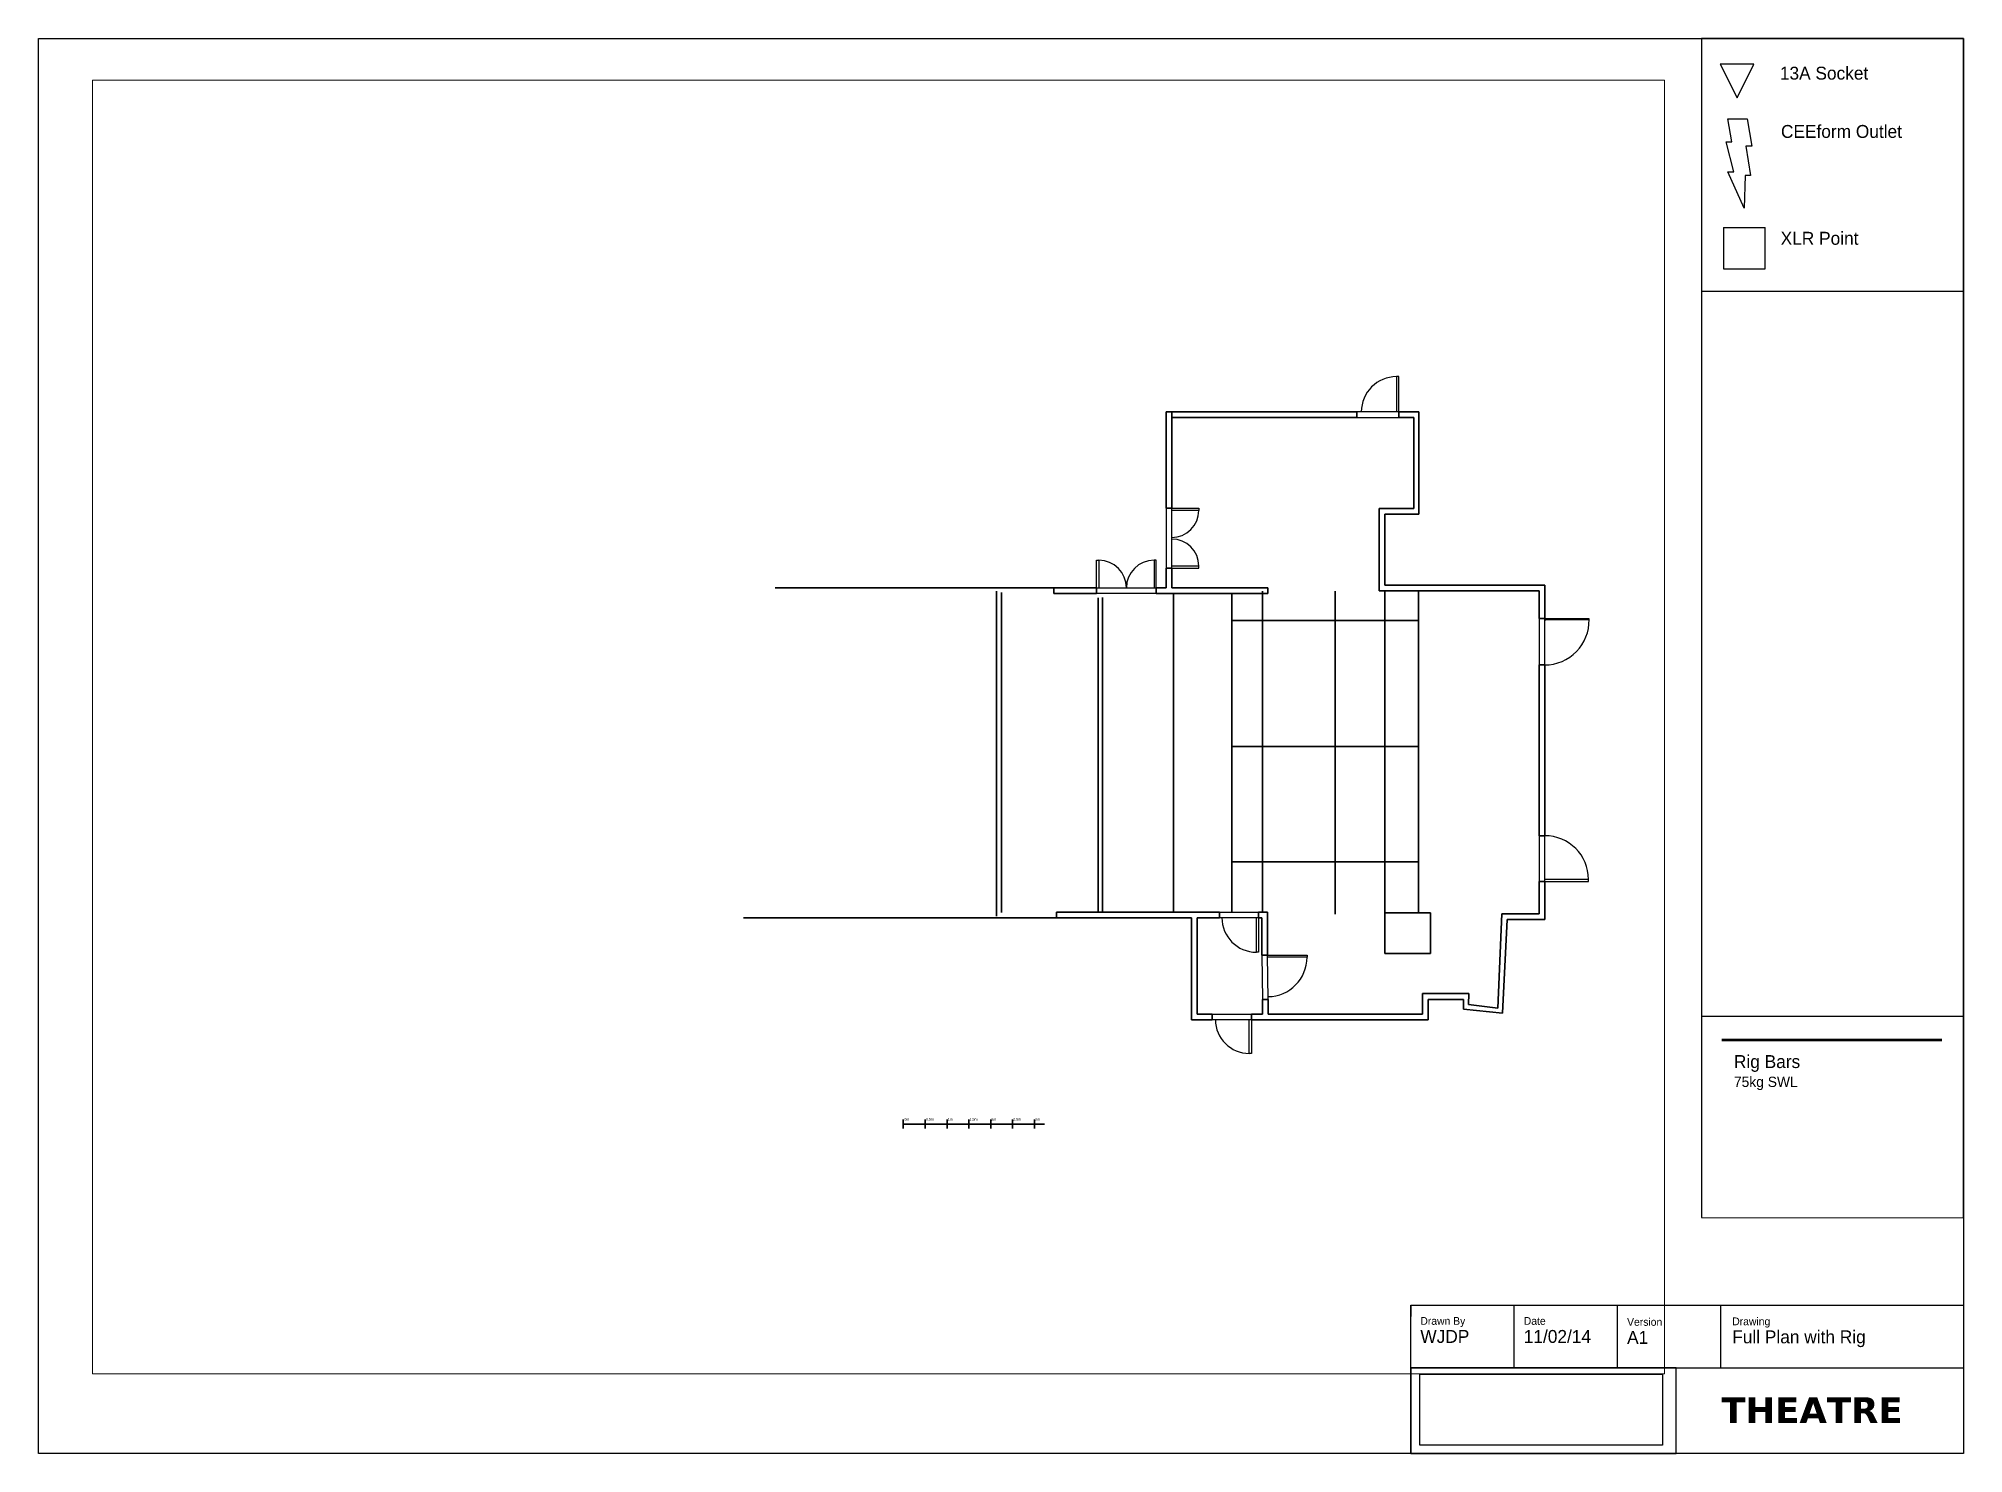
# Paper-space layout 'Print' of a CAD drawing. Header units: millimetres. Extents: x 4 to 376, y 5 to 279.
# The model-space entities are those that its viewports show. They can reach past a viewport. Long polylines and large blocks are cut down to what shows.
import ezdxf

# ---------------------------------------------------------------- set-up
doc = ezdxf.new("R2010")
doc.units = ezdxf.units.MM
doc.linetypes.add('ACAD_ISO02W100', pattern=[15, 12, -3])
doc.layers.get('0').update_dxf_attribs({"color": 255, "lineweight": 30})
for name, color, linetype, lineweight in [('Curtain Track', 104, 'ACAD_ISO02W100', 30), ('DWG Frame', 7, 'Continuous', 0), ('Rig', 30, 'Continuous', 30), ('SCALE', 230, 'Continuous', 30)]:
    doc.layers.add(name, color=color, linetype=linetype, lineweight=lineweight)
for name, color, linetype in [('Doors', 16, 'Continuous'), ('FRAME', 7, 'Continuous'), ('Key', 18, 'Continuous'), ('TEXT', 5, 'Continuous')]:
    doc.layers.add(name, color=color, linetype=linetype)
picture_1 = doc.add_image_def('image1.png', size_in_pixel=(400, 117))

msp = doc.modelspace()

# ---------------------------------------------------------------- linework, layer by layer
for p, q in [((1524.4, 1515.2), (1087.4, 1515.2)), ((1087.4, 1515.2), (1087.4, 1294.5)), ((1100.4, 1294.5), (1100.4, 1515.2)), ((1100.4, 1515.2), (1100.4, 1502.2)), ((1100.4, 1502.2), (1524.4, 1502.2)), ((1524.4, 1515.2), (1524.4, 1502.2)), ((1666.6, 1515.2), (1620.2, 1515.2)), ((1620.2, 1515.2), (1620.2, 1502.2)), ((1620.2, 1502.2), (1655, 1502.2)), ((1655, 1502.2), (1655, 1294)), ((1666.6, 1281), (1666.6, 1515.2)), ((1087.4, 1294.5), (1100.4, 1294.5)), ((1655, 1294), (1575.7, 1294)), ((1575.7, 1281), (1575.7, 1294)), ((1575.7, 1118.1), (1575.7, 1281)), ((1588.7, 1118.1), (1588.7, 1281)), ((1588.7, 1281), (1666.6, 1281)), ((1087.4, 1157), (1100.4, 1157)), ((1087.4, 1112.2), (1087.4, 1157)), ((1100.4, 1157), (1100.4, 1112.2)), ((830.7, 1112.2), (192.4, 1112.2)), ((830.7, 1099.2), (830.7, 1112.2)), ((830.7, 1112.2), (928.5, 1112.2)), ((928.5, 1112.2), (928.5, 1099.2)), ((1064.9, 1099.2), (1064.9, 1112.2)), ((1087.4, 1112.2), (1064.9, 1112.2)), ((1100.4, 1112.2), (1320.3, 1112.2)), ((1320.3, 1112.2), (1320.3, 1099.2)), ((1575.7, 1118.1), (1575.7, 1105.1)), ((1839.7, 1105.1), (1575.7, 1105.1)), ((1954.8, 1118.1), (1588.7, 1118.1)), ((1839.7, 1105.1), (1941.8, 1105.1)), ((1941.8, 1041.9), (1941.8, 1105.1)), ((1954.8, 1041.9), (1954.8, 1118.1)), ((928.5, 1099.2), (830.7, 1099.2)), ((1320.3, 1099.2), (1064.9, 1099.2)), ((1954.8, 1041.9), (1941.8, 1041.9)), ((1954.8, 935.7), (1941.8, 935.7)), ((1941.8, 935.7), (1941.8, 544.7)), ((1954.8, 544.7), (1954.8, 935.7)), ((1941.8, 544.7), (1954.8, 544.7)), ((1954.8, 439.6), (1941.8, 439.6)), ((1941.8, 439.6), (1941.8, 365.9)), ((1954.8, 352.9), (1954.8, 439.6)), ((836.6, 356.9), (120, 356.9)), ((836.6, 369.9), (836.6, 356.9)), ((1209.5, 369.9), (836.6, 369.9)), ((1145.7, 356.9), (836.6, 356.9)), ((1145.7, 356.9), (1145.7, 123.3)), ((1158.7, 356.9), (1158.7, 136.3)), ((1158.7, 356.9), (1209.5, 356.9)), ((1209.5, 356.9), (1209.5, 369.9)), ((1299.2, 356.9), (1299.2, 369.9)), ((1307.1, 356.9), (1299.2, 356.9)), ((1299.4, 369.9), (1320.1, 369.9)), ((1307.1, 271.2), (1307.1, 356.9)), ((1320.1, 369.9), (1320.1, 271.2)), ((1587.9, 367.8), (1693.2, 367.8)), ((1588.7, 275), (1588.7, 367.8)), ((1693.2, 367.8), (1693.2, 275)), ((1856.4, 365.9), (1847.2, 149.7)), ((1941.8, 365.9), (1856.4, 365.9)), ((1858, 138.2), (1868.6, 352.9)), ((1868.6, 352.9), (1954.8, 352.9)), ((1320.1, 271.2), (1307.1, 271.2)), ((1693.2, 275), (1588.7, 275)), ((1674.4, 182.9), (1780.4, 182.9)), ((1674.4, 182.9), (1674.4, 136.3)), ((1780.4, 182.9), (1780.2, 158)), ((1193.2, 136.3), (1158.7, 136.3)), ((1193.2, 123.3), (1193.2, 136.3)), ((1282.8, 136.3), (1308.3, 136.3)), ((1282.8, 123.3), (1282.8, 136.3)), ((1308.3, 136.3), (1308.3, 169.4)), ((1308.3, 169.4), (1321.3, 169.4)), ((1321.3, 136.3), (1321.3, 169.4)), ((1674.4, 136.3), (1321.3, 136.3)), ((1687.4, 123.3), (1687.4, 169.9)), ((1687.4, 169.9), (1768.7, 169.9)), ((1768.7, 169.9), (1768.7, 147.3)), ((1768.7, 147.3), (1858, 138.2)), ((1847.2, 149.7), (1780.2, 158)), ((1145.7, 123.3), (1193.2, 123.3)), ((1282.8, 123.3), (1687.4, 123.3))]:
    msp.add_line(p, q)
at = {"layer": 'Curtain Track'}
for p, q in [((699, 1104.8), (699, 360.7)), ((1665.2, 367.9), (1665.2, 1105)), ((931.9, 369.9), (931.9, 1089.3)), ((1238.1, 1098.9), (1238.1, 370.3))]:
    msp.add_line(p, q, dxfattribs=at)
at = {"layer": 'Doors'}
for p, q in [((1620.2, 1595.9), (1615.2, 1595.9)), ((1615.2, 1595.9), (1615.2, 1515.2)), ((1620.2, 1515.2), (1620.2, 1595.9)), ((1620.2, 1515.2), (1524.4, 1515.2)), ((1524.4, 1515.2), (1524.4, 1502.2)), ((1524.4, 1502.2), (1620.2, 1502.2)), ((1620.2, 1502.2), (1620.2, 1515.2)), ((1087.4, 1294.5), (1087.4, 1157)), ((1100.4, 1157), (1100.4, 1294.5)), ((1100.4, 1294.5), (1162.4, 1294.5)), ((1162.4, 1289.5), (1100.4, 1289.5)), ((1162.4, 1294.5), (1162.4, 1289.5)), ((928.5, 1112.2), (928.5, 1175.4)), ((928.5, 1175.4), (933.5, 1175.4)), ((933.5, 1175.4), (933.5, 1112.2)), ((1064.9, 1175.4), (1059.9, 1175.4)), ((1059.9, 1175.4), (1059.9, 1112.2)), ((1064.9, 1112.2), (1064.9, 1175.4)), ((1087.4, 1157), (1100.4, 1157)), ((1162.4, 1162), (1100.4, 1162)), ((1100.4, 1157), (1162.4, 1157)), ((1162.4, 1157), (1162.4, 1162)), ((928.5, 1112.2), (1064.9, 1112.2)), ((1064.9, 1112.2), (1064.9, 1099.2)), ((1064.9, 1099.2), (928.5, 1099.2)), ((1941.8, 1041.9), (1941.8, 935.7)), ((1954.8, 1041.9), (1941.8, 1041.9)), ((1954.8, 935.7), (1954.8, 1041.9)), ((1954.8, 1041.9), (1954.8, 1036.9)), ((1954.8, 1041.9), (2055.9, 1041.9)), ((1954.8, 1039.4), (2056, 1039.4)), ((2056, 1039.4), (2056, 1041.9)), ((1941.8, 935.7), (1954.8, 935.7)), ((1954.8, 544.7), (1941.8, 544.7)), ((1941.8, 544.7), (1941.8, 439.6)), ((1954.8, 439.6), (1954.8, 544.7)), ((2054.8, 444.6), (1954.8, 444.6)), ((2054.8, 439.6), (2054.8, 444.6)), ((1941.8, 439.6), (1954.8, 439.6)), ((1954.8, 439.6), (2054.8, 439.6)), ((1209.5, 356.9), (1209.5, 369.9)), ((1209.5, 369.9), (1299.2, 369.9)), ((1299.2, 356.9), (1209.5, 356.9)), ((1294.2, 277.9), (1294.2, 356.9)), ((1299.2, 369.9), (1299.2, 356.9)), ((1299.2, 356.9), (1299.2, 277.9)), ((1299.2, 277.9), (1294.2, 277.9)), ((1307.1, 271.2), (1308.3, 169.4)), ((1321.3, 169.4), (1320.1, 271.2)), ((1320.1, 271.2), (1410.2, 271.2)), ((1410.2, 266.2), (1320.1, 266.2)), ((1410.2, 271.2), (1410.2, 266.2)), ((1193.2, 123.3), (1193.2, 136.3)), ((1193.2, 136.3), (1282.8, 136.3)), ((1282.8, 136.3), (1282.8, 123.3)), ((1308.3, 169.4), (1321.3, 169.4)), ((1282.8, 123.3), (1193.2, 123.3)), ((1277.8, 46), (1277.8, 123.3)), ((1282.8, 123.3), (1282.8, 46)), ((1282.8, 46), (1277.8, 46))]:
    msp.add_line(p, q, dxfattribs=at)
for centre, radius, start, end in [((1615.2, 1515.2), 80.7, 90, 180), ((1100.4, 1289.5), 62, 270, 0), ((1100.4, 1162), 62, 0, 90), ((933.5, 1112.2), 63.2, 0, 90), ((1059.9, 1112.2), 63.2, 90, 180), ((1954.8, 1036.9), 101.2, 270, 1.4156), ((1954.8, 444.6), 100, 360, 90), ((1294.2, 356.9), 79, 180, 270), ((1320.1, 266.2), 90.1, 270.6838, 0), ((1277.8, 123.3), 77.2, 180, 270)]:
    msp.add_arc(centre, radius, start, end, dxfattribs=at)
at = {"layer": 'Rig'}
for p, q in [((1308.2, 1105), (1308.2, 369.9)), ((1474.9, 1104.5), (1474.9, 364.8)), ((1588.7, 367.8), (1588.7, 1105.1)), ((710.8, 1101.2), (710.8, 369.1)), ((942.1, 369.9), (942.1, 1090.1)), ((1104.8, 1099.2), (1104.8, 369.9)), ((1665.2, 1037.6), (1238.1, 1037.6)), ((1665.2, 748.6), (1238.1, 748.6)), ((1665.2, 484.9), (1238.1, 484.9))]:
    msp.add_line(p, q, dxfattribs=at)
at = {"layer": 'SCALE'}
for p, q in [((485.8, -105.6), (485.8, -125.6)), ((485.8, -115.6), (808.7, -115.6)), ((485.8, -115.6), (535.8, -115.6)), ((535.8, -115.6), (535.8, -105.6)), ((535.8, -115.6), (535.8, -125.6)), ((535.8, -115.6), (585.8, -115.6)), ((585.8, -115.6), (585.8, -105.6)), ((585.8, -115.6), (585.8, -125.6)), ((585.8, -115.6), (635.8, -115.6)), ((635.8, -115.6), (635.8, -105.6)), ((635.8, -115.6), (635.8, -125.6)), ((635.8, -115.6), (685.8, -115.6)), ((685.8, -115.6), (685.8, -105.6)), ((685.8, -115.6), (685.8, -125.6)), ((685.8, -115.6), (735.8, -115.6)), ((685.8, -115.6), (735.8, -115.6)), ((735.8, -115.6), (735.8, -105.6)), ((735.8, -115.6), (735.8, -125.6)), ((735.8, -115.6), (785.8, -115.6)), ((785.8, -115.6), (785.8, -105.6)), ((785.8, -115.6), (785.8, -125.6))]:
    msp.add_line(p, q, dxfattribs=at)

# ---------------------------------------------------------------- texts
at = {"layer": 'SCALE', "attachment_point": 1}
for s, insert, char_height, width in [(' 0m', (485.8, -101.6), 6, 25.742), (' {\\H1.5x;0.5m}', (535.8, -101.6), 4, 21.902), (' {\\H1.5x;1m}', (585.8, -101.6), 4, 19.848), (' {\\H1.5x;1.5m}', (635.8, -101.6), 4, 38.018), (' {\\H1.5x;2m}', (685.8, -101.6), 4, 18.122), (' {\\H1.5x;2.5m}', (735.8, -101.6), 4, 40.124), (' {\\H1.5x;3m}', (785.8, -101.6), 4, 16.694)]:
    msp.add_mtext(s, dxfattribs=dict(at, insert=insert, char_height=char_height, width=width))

psp = doc.layouts.new('Print')

# ---------------------------------------------------------------- linework, layer by layer
at = {"layer": 'FRAME'}
for p, q in [((325.32, 278.99), (340.12, 278.99)), ((325.32, 230.13), (375.99, 230.13)), ((325.32, 89.81), (375.99, 89.81)), ((269.07, 33.92), (269.07, 31.74)), ((289.07, 21.79), (289.07, 33.92)), ((309.07, 21.79), (309.07, 33.92)), ((329.07, 21.79), (329.07, 33.92)), ((269.07, 21.79), (289.07, 21.79)), ((289.07, 21.79), (309.07, 21.79)), ((309.07, 21.79), (329.07, 21.79)), ((329.07, 21.79), (349.07, 21.79))]:
    psp.add_line(p, q, dxfattribs=at)
for points in [[(3.56, 278.99), (375.99, 278.99), (375.99, 5.22), (3.56, 5.22)], [(375.99, 278.99), (325.32, 278.99), (325.32, 50.86), (375.99, 50.83)], [(375.99, 5.22), (269.07, 5.22), (269.07, 33.92), (375.99, 33.92)], [(320.43, 21.79), (269.07, 21.79), (269.07, 5.22), (320.43, 5.22)], [(375.99, 5.22), (320.43, 5.22), (320.43, 21.79), (375.99, 21.79)]]:
    psp.add_lwpolyline(points, close=True, dxfattribs=at)
at = {"layer": 'Key', "color": 30}
for p, q in [((335.44, 274.04), (328.94, 274.04)), ((328.94, 274.04), (332.19, 267.54)), ((332.19, 267.54), (335.44, 274.04))]:
    psp.add_line(p, q, dxfattribs=at)
at = {"layer": 'Key', "color": 220}
for p, q in [((329.59, 242.41), (329.59, 234.41)), ((329.59, 242.41), (337.59, 242.41)), ((337.59, 234.41), (337.59, 242.41)), ((329.59, 234.41), (337.59, 234.41))]:
    psp.add_line(p, q, dxfattribs=at)
at = {"layer": 'Key', "color": 30, "lineweight": 50}
psp.add_line((329.21, 85.28), (371.77, 85.28), dxfattribs=at)
at = {"layer": 'Key', "color": 30}
psp.add_lwpolyline([(330.41, 263.46), (334.16, 263.46), (335.01, 258.17), (333.86, 258.17), (334.8, 252.49), (333.74, 252.49), (333.58, 246.17), (330.37, 253.17), (331.56, 253.17), (330.07, 258.97), (331.2, 258.97), (330.41, 263.46)], dxfattribs=at)

# ---------------------------------------------------------------- texts
at = {"layer": 'Key', "char_height": 2.5, "attachment_point": 1}
for s, insert, width in [('13A Socket', (340.47, 273.54), 32.9327), ('CEEform Outlet', (340.68, 262.26), 27.1825), ('XLR Point', (340.62, 241.59), 24.7431), ('Rig Bars\\P{\\H0.8x;75kg SWL}', (331.58, 82.3), 32.9394)]:
    psp.add_mtext(s, dxfattribs=dict(at, insert=insert, width=width))
at = {"layer": 'TEXT', "attachment_point": 1}
for s, insert, char_height, width in [('{\\H0.6x;Drawn By\\P}WJDP', (270.91, 31.62), 2.5, 15.6672), ('{\\H0.6x;Date}\\P11/02/14', (290.92, 31.62), 2.5, 25.75), ('{\\H0.6x;Version}\\PA1', (310.91, 31.43), 2.5, 42.503), ('{\\H0.6x;Drawing}\\PFull Plan with Rig', (331.25, 31.54), 2.5, 42.503), ('{\\fVerdana|b1|i0|c0|p34;THEATRE}', (329.15, 16.12), 5, 38.6401)]:
    psp.add_mtext(s, dxfattribs=dict(at, insert=insert, char_height=char_height, width=width))

# ---------------------------------------------------------------- pictures from other files: only their frames are drawn
at = {"layer": 'FRAME', "color": 7, "true_color": 0xffffff}
image = psp.add_image(picture_1, insert=(270.82, 6.84), size_in_units=(46.94, 13.73), dxfattribs=at)
image.dxf.flags = 7

# ---------------------------------------------------------------- viewports
at = {"layer": 'DWG Frame', "color": 7, "true_color": 0xffffff}
psp.add_viewport(center=(166.08, 145.79), size=(304.16, 250.3397), view_center_point=(428.98, 793.63), view_height=2963.0044, dxfattribs=at)

doc.saveas('drawing.dxf')
